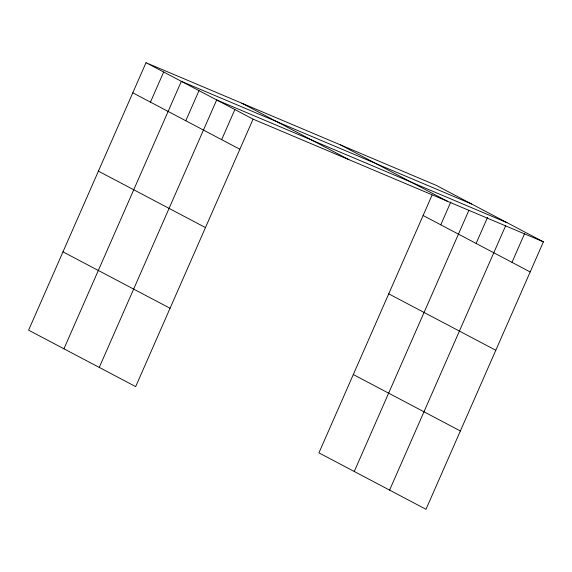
<?xml version="1.0" encoding="UTF-8"?>
<svg xmlns="http://www.w3.org/2000/svg" width="572" height="572" viewBox="0 0 572 572"><rect width="100%" height="100%" fill="white"/><g stroke="black" fill="none" stroke-linecap="round" stroke-linejoin="round"><path stroke-width="0.86" d="M146.01 62.706L28.6 330.166L135.671 386.601L253.074 119.14L146.01 62.706L436.329 185.399L543.4 241.834L425.99 509.294L318.926 452.86L432.046 195.166M150.457 102.123L163.671 72.015M63.935 348.784L181.338 81.331L471.664 204.025M185.786 120.749L199.006 90.641M99.263 367.41L216.674 99.95L506.999 222.651M221.657 139.654L234.877 109.545M440.776 224.825L450.779 202.038M354.254 471.485L468.804 210.532M476.111 243.45L487.544 217.403M389.589 490.111L505.569 225.904M511.983 262.355L524.481 233.869M253.074 119.14L543.4 241.834M340.526 144.909L447.59 201.344M241.813 103.196L348.884 159.631M423.108 215.508L530.18 271.943M132.79 92.814L239.861 149.249M388.731 293.836L495.802 350.271M98.405 171.142L205.477 227.577M353.303 374.538L460.374 430.973M62.984 251.837L170.056 308.272"/></g></svg>
